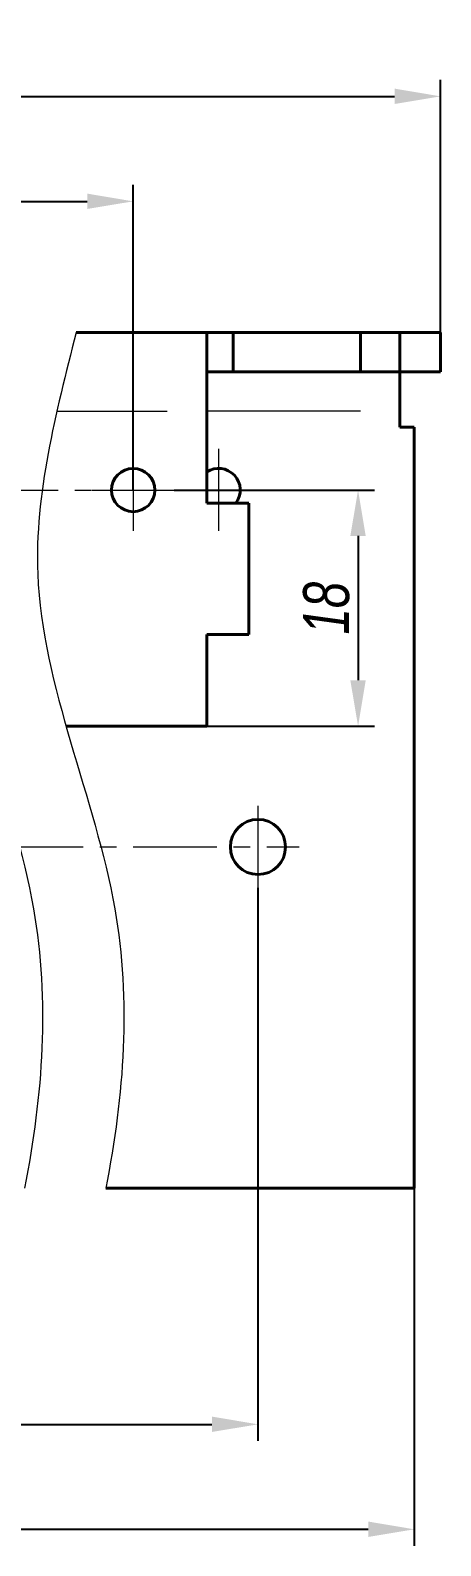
# Model space of a CAD drawing. Header units: millimetres. Extents: x 12064 to 35004, y -6103 to -2658.
# Drawn here: x 27103.5 to 27134.7, y -2882.4 to -2766.9 of the extents above; entities that cross this region are included whole.
import ezdxf

# ---------------------------------------------------------------- set-up
doc = ezdxf.new("R2010")
doc.units = ezdxf.units.MM
doc.linetypes.add('LT_03', pattern=[20.32, 12.7, -2.54, 2.54, -2.54])
for name, color, linetype, lineweight in [('Layer_04', 7, 'Continuous', 40), ('Layer_09', 1, 'Continuous', 15), ('Layer_10', 6, 'Continuous', 15), ('Layer_11', 1, 'LT_03', 15)]:
    doc.layers.add(name, color=color, linetype=linetype, lineweight=lineweight)
doc.styles.add('Style_01', font='ARIALNI.TTF', dxfattribs={"width": 0.9, "height": 3.5})
doc.dimstyles.new('DimStyle_03', dxfattribs={"dimtxt": 3.5, "dimasz": 3.5, "dimexe": 1.25, "dimexo": 0, "dimtad": 1, "dimdec": 1, "dimtxsty": 'Style_01', "dimcen": 0, "dimazin": 3, "dimtfac": 1, "dimtdec": 1, "dimtmove": 0, "dimatfit": 3})

# ---------------------------------------------------------------- blocks, each defined once
blk = doc.blocks.new('*D24')
at = {"layer": 'Defpoints', "color": 0, "ltscale": 0.5, "transparency": 16777216}
for p in [(27134.7, -2771.92), (26927.81, -2789.92), (27134.7, -2789.92)]:
    blk.add_point(p, dxfattribs=at)
at = {"layer": 'Layer_09', "color": 0, "lineweight": -2, "ltscale": 0.5, "transparency": 16777216}
for p, q in [((26927.81, -2789.92), (26927.81, -2770.67)), ((27134.7, -2789.92), (27134.7, -2770.67)), ((26931.31, -2771.92), (27131.2, -2771.92))]:
    blk.add_line(p, q, dxfattribs=at)
at = {"layer": 'Layer_09', "color": 0, "ltscale": 0.5, "transparency": 16777216}
for points in [[(26931.31, -2771.33), (26931.31, -2772.5), (26927.81, -2771.92)], [(27131.2, -2771.33), (27131.2, -2772.5), (27134.7, -2771.92)]]:
    blk.add_solid(points, dxfattribs=at)
at = {"layer": 'Layer_09', "color": 0, "ltscale": 0.5, "transparency": 16777216, "insert": (27031.26, -2769.18), "char_height": 3.5, "attachment_point": 5, "style": 'Style_01'}
blk.add_mtext('837,8', dxfattribs=at)
blk = doc.blocks.new('*D19')
at = {"layer": 'Defpoints', "color": 0, "ltscale": 0.5, "transparency": 16777216}
for p in [(27114.43, -2801.92), (27116.9, -2819.92), (27128.42, -2819.92)]:
    blk.add_point(p, dxfattribs=at)
at = {"layer": 'Layer_09', "color": 0, "lineweight": -2, "ltscale": 0.5, "transparency": 16777216}
for p, q in [((27114.43, -2801.92), (27129.67, -2801.92)), ((27128.42, -2805.42), (27128.42, -2816.42)), ((27116.9, -2819.92), (27129.67, -2819.92))]:
    blk.add_line(p, q, dxfattribs=at)
at = {"layer": 'Layer_09', "color": 0, "ltscale": 0.5, "transparency": 16777216}
for points in [[(27127.83, -2805.42), (27129, -2805.42), (27128.42, -2801.92)], [(27127.83, -2816.42), (27129, -2816.42), (27128.42, -2819.92)]]:
    blk.add_solid(points, dxfattribs=at)
at = {"layer": 'Layer_09', "color": 0, "ltscale": 0.5, "transparency": 16777216, "insert": (27126.01, -2810.92), "char_height": 3.5, "attachment_point": 5, "rotation": 90, "style": 'Style_01'}
blk.add_mtext('18', dxfattribs=at)
blk = doc.blocks.new('*D32')
at = {"layer": 'Defpoints', "color": 0, "ltscale": 0.5, "transparency": 16777216}
for p in [(27111.3, -2779.92), (27041.41, -2801.92), (27111.3, -2801.92)]:
    blk.add_point(p, dxfattribs=at)
at = {"layer": 'Layer_09', "color": 0, "lineweight": -2, "ltscale": 0.5, "transparency": 16777216}
for p, q in [((27041.41, -2801.92), (27041.41, -2778.67)), ((27111.3, -2801.92), (27111.3, -2778.67)), ((27044.91, -2779.92), (27107.8, -2779.92))]:
    blk.add_line(p, q, dxfattribs=at)
at = {"layer": 'Layer_09', "color": 0, "ltscale": 0.5, "transparency": 16777216}
for points in [[(27044.91, -2779.33), (27044.91, -2780.5), (27041.41, -2779.92)], [(27107.8, -2779.33), (27107.8, -2780.5), (27111.3, -2779.92)]]:
    blk.add_solid(points, dxfattribs=at)
at = {"layer": 'Layer_09', "color": 0, "ltscale": 0.5, "transparency": 16777216, "insert": (27076.36, -2777.18), "char_height": 3.5, "attachment_point": 5, "style": 'Style_01'}
blk.add_mtext('395,5', dxfattribs=at)
blk = doc.blocks.new('*D18')
at = {"layer": 'Defpoints', "color": 0, "ltscale": 0.5, "transparency": 16777216}
for p in [(27120.8, -2832.24), (26941.71, -2855.12), (27120.8, -2873.12)]:
    blk.add_point(p, dxfattribs=at)
at = {"layer": 'Layer_09', "color": 0, "lineweight": -2, "ltscale": 0.5, "transparency": 16777216}
for p, q in [((27120.8, -2832.24), (27120.8, -2874.37)), ((26941.71, -2855.12), (26941.71, -2874.37)), ((26945.21, -2873.12), (27117.3, -2873.12))]:
    blk.add_line(p, q, dxfattribs=at)
at = {"layer": 'Layer_09', "color": 0, "ltscale": 0.5, "transparency": 16777216}
for points in [[(26945.21, -2872.53), (26945.21, -2873.7), (26941.71, -2873.12)], [(27117.3, -2872.53), (27117.3, -2873.7), (27120.8, -2873.12)]]:
    blk.add_solid(points, dxfattribs=at)
at = {"layer": 'Layer_09', "color": 0, "ltscale": 0.5, "transparency": 16777216, "insert": (27031.26, -2870.71), "char_height": 3.5, "attachment_point": 5, "style": 'Style_01'}
blk.add_mtext('162x5=810', dxfattribs=at)
blk = doc.blocks.new('*D38')
at = {"layer": 'Defpoints', "color": 0, "ltscale": 0.5, "transparency": 16777216}
for p in [(26929.81, -2855.12), (27132.7, -2855.12), (27132.7, -2881.12)]:
    blk.add_point(p, dxfattribs=at)
at = {"layer": 'Layer_09', "color": 0, "lineweight": -2, "ltscale": 0.5, "transparency": 16777216}
for p, q in [((26929.81, -2855.12), (26929.81, -2882.37)), ((27132.7, -2855.12), (27132.7, -2882.37)), ((26933.31, -2881.12), (27129.2, -2881.12))]:
    blk.add_line(p, q, dxfattribs=at)
at = {"layer": 'Layer_09', "color": 0, "ltscale": 0.5, "transparency": 16777216}
for points in [[(26933.31, -2880.53), (26933.31, -2881.7), (26929.81, -2881.12)], [(27129.2, -2880.53), (27129.2, -2881.7), (27132.7, -2881.12)]]:
    blk.add_solid(points, dxfattribs=at)
at = {"layer": 'Layer_09', "color": 0, "ltscale": 0.5, "transparency": 16777216, "insert": (27031.26, -2878.38), "char_height": 3.5, "attachment_point": 5, "style": 'Style_01'}
blk.add_mtext('833,8', dxfattribs=at)

msp = doc.modelspace()

# ---------------------------------------------------------------- linework, layer by layer
at = {"layer": 'Layer_04'}
for p, q in [((27106.96, -2789.92), (27116.9, -2789.92)), ((27116.9, -2795.92), (27116.9, -2789.92)), ((27116.9, -2789.92), (27117.9, -2789.92)), ((27117.9, -2789.92), (27118.9, -2789.92)), ((27118.9, -2792.92), (27118.9, -2789.92)), ((27118.9, -2789.92), (27120.9, -2789.92)), ((27128.6, -2789.92), (27120.9, -2789.92)), ((27128.6, -2792.92), (27128.6, -2789.92)), ((27128.6, -2789.92), (27131.6, -2789.92)), ((27131.6, -2792.92), (27131.6, -2789.92)), ((27134.7, -2789.92), (27131.6, -2789.92)), ((27134.7, -2792.92), (27134.7, -2789.92)), ((27117.9, -2792.92), (27116.9, -2792.92)), ((27118.9, -2792.92), (27117.9, -2792.92)), ((27120.9, -2792.92), (27118.9, -2792.92)), ((27128.6, -2792.92), (27120.9, -2792.92)), ((27128.6, -2792.92), (27131.6, -2792.92)), ((27134.7, -2792.92), (27131.6, -2792.92)), ((27131.6, -2792.92), (27131.6, -2795.92)), ((27116.9, -2802.92), (27116.9, -2795.92)), ((27131.6, -2797.12), (27131.6, -2795.92)), ((27132.7, -2797.12), (27131.6, -2797.12)), ((27132.7, -2855.12), (27132.7, -2797.12)), ((27120.1, -2802.92), (27116.9, -2802.92)), ((27120.1, -2812.92), (27120.1, -2802.92)), ((27116.9, -2819.92), (27116.9, -2812.92)), ((27116.9, -2812.92), (27120.1, -2812.92)), ((27106.2, -2819.92), (27116.9, -2819.92)), ((27109.21, -2855.12), (27132.7, -2855.12))]:
    msp.add_line(p, q, dxfattribs=at)
for centre, radius in [((27111.3, -2801.92), 1.65), ((27120.8, -2829.12), 2.1)]:
    msp.add_circle(centre, radius, dxfattribs=at)
msp.add_arc((27117.8, -2801.92), 1.65, 322.6948, 123.0557, dxfattribs=at)
at = {"layer": 'Layer_10', "ltscale": 0.5}
for p, q in [((27105.49, -2795.92), (27113.9, -2795.92)), ((27128.6, -2795.92), (27116.9, -2795.92))]:
    msp.add_line(p, q, dxfattribs=at)
for points in [[(27100.77, -2789.92), (27099.22, -2796.07), (27095.34, -2810.95), (27105.56, -2832.29), (27104.43, -2847.98), (27103.03, -2855.12)], [(27106.96, -2789.92), (27105.41, -2796.07), (27101.52, -2810.95), (27111.75, -2832.29), (27110.62, -2847.98), (27109.21, -2855.12)]]:
    msp.add_open_spline(points, degree=3, knots=[36.150476, 36.150476, 36.150476, 36.150476, 54.684614, 80.867314, 102.531564, 102.531564, 102.531564, 102.531564], dxfattribs=at)
at = {"layer": 'Layer_11', "ltscale": 0.5}
for p, q in [((27111.3, -2798.79), (27111.3, -2805.04)), ((27117.8, -2798.79), (27117.8, -2805.04)), ((27038.29, -2801.92), (27108.18, -2801.92)), ((27108.18, -2801.92), (27114.43, -2801.92)), ((27114.68, -2801.92), (27120.93, -2801.92)), ((27120.8, -2825.99), (27120.8, -2832.24)), ((26938.59, -2829.12), (27123.93, -2829.12))]:
    msp.add_line(p, q, dxfattribs=at)

# ---------------------------------------------------------------- dimensions: what is measured, and where the dimension line sits
at = {"layer": 'Layer_09', "ltscale": 0.5}
for base, p1, p2, text, picture, middle in [((27134.7, -2771.92), (26927.81, -2789.92), (27134.7, -2789.92), '837,8', '*D24', (27031.26, -2769.18)), ((27111.3, -2779.92), (27041.41, -2801.92), (27111.3, -2801.92), '395,5', '*D32', (27076.36, -2777.18)), ((27120.8, -2873.12), (26941.71, -2855.12), (27120.8, -2832.24), '162x5=810', '*D18', (27031.26, -2870.71)), ((27132.7, -2881.12), (26929.81, -2855.12), (27132.7, -2855.12), '833,8', '*D38', (27031.26, -2878.38))]:
    dim = msp.add_linear_dim(base=base, p1=p1, p2=p2, text=text, dimstyle='DimStyle_03', dxfattribs=at)
    dim.commit()
    dim.dimension.update_dxf_attribs({"geometry": picture, "text_midpoint": middle})
dim = msp.add_linear_dim(base=(27128.42, -2819.92), p1=(27114.43, -2801.92), p2=(27116.9, -2819.92), angle=90, dimstyle='DimStyle_03', dxfattribs=at)
dim.commit()
dim.dimension.update_dxf_attribs({"geometry": '*D19', "text_midpoint": (27126.01, -2810.92)})

doc.saveas('drawing.dxf')
